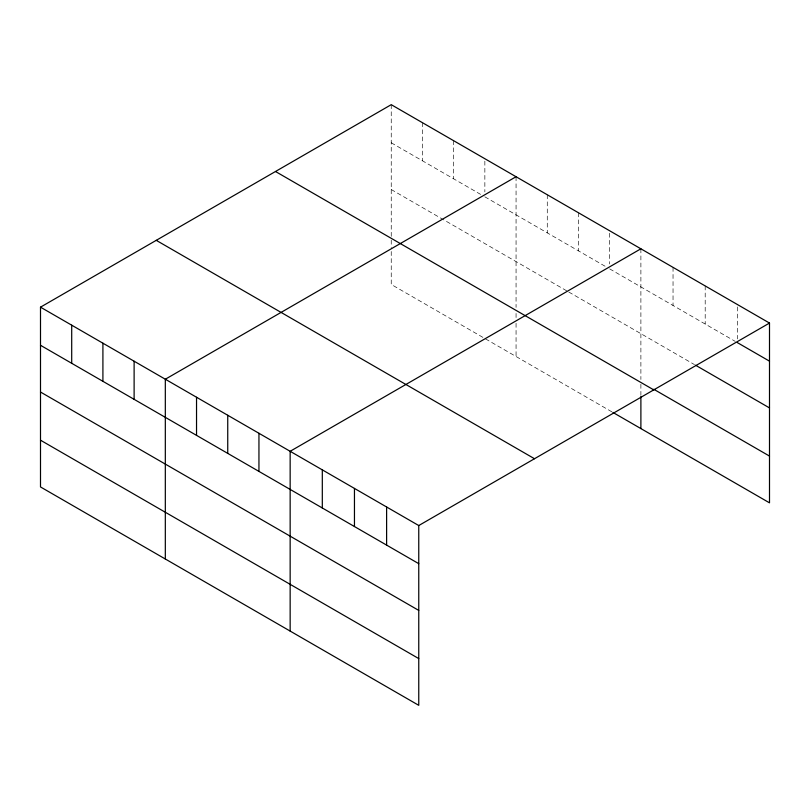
<?xml version="1.0" encoding="UTF-8"?>
<svg xmlns="http://www.w3.org/2000/svg" width="810" height="810" viewBox="0 0 810 810"><rect width="100%" height="100%" fill="white"/><g stroke="black" fill="none" stroke-linecap="round" stroke-linejoin="round"><path stroke-width="0.61" stroke-dasharray="4.05 3.04" d="M391.24 142.783L480.553 194.349M484.856 196.83L605.384 266.409M609.687 268.9L735.207 341.364M391.24 189.53L567.719 291.418M568.792 292.035L694.474 364.601M611.833 411.804L391.24 284.452L391.24 248.771M737.343 306.95L737.343 338.914M705.196 285.93L705.196 324.041M673.039 267.371L673.039 305.481M640.892 248.802L640.892 379.424M640.892 384.294L640.892 395.361M609.687 233.25L609.687 263.979M578.482 212.767L578.482 250.877M547.276 194.754L547.276 232.865M516.061 176.732L516.061 307.354M516.061 313.46L516.061 318.381M516.061 323.301L516.061 356.511M484.856 161.18L484.856 191.909M453.651 140.707L453.651 178.818M422.445 122.685L422.445 160.795M391.24 104.672L391.24 236.49M391.24 240.155L391.24 247.536"/><path stroke-width="1.21" d="M40.5 307.162L418.76 525.548L418.76 705.328L40.5 486.942L40.5 307.162L391.24 104.672L769.5 323.058L769.5 502.838L612.917 412.432M516.061 176.732L165.321 379.232L165.321 559.011M640.892 248.802L290.152 451.302L290.152 631.081M418.76 525.548L769.5 323.058M737.343 342.6L769.5 361.169M695.547 365.219L769.5 407.916M653.751 389.256L769.5 456.081M275.491 171.497L653.751 389.883M156.249 240.337L534.509 458.733M40.5 345.283L418.76 563.669M40.5 392.03L418.76 610.416M40.5 440.194L418.76 658.581M640.892 396.596L640.892 428.581M386.613 506.989L386.613 545.1M354.456 488.43L354.456 526.54M322.309 469.861L322.309 507.971M258.947 433.289L258.947 471.4M227.742 415.267L227.742 453.377M196.536 397.254L196.536 435.365M134.116 361.219L134.116 399.33M102.91 343.197L102.91 381.308M71.705 325.185L71.705 363.295"/></g></svg>
